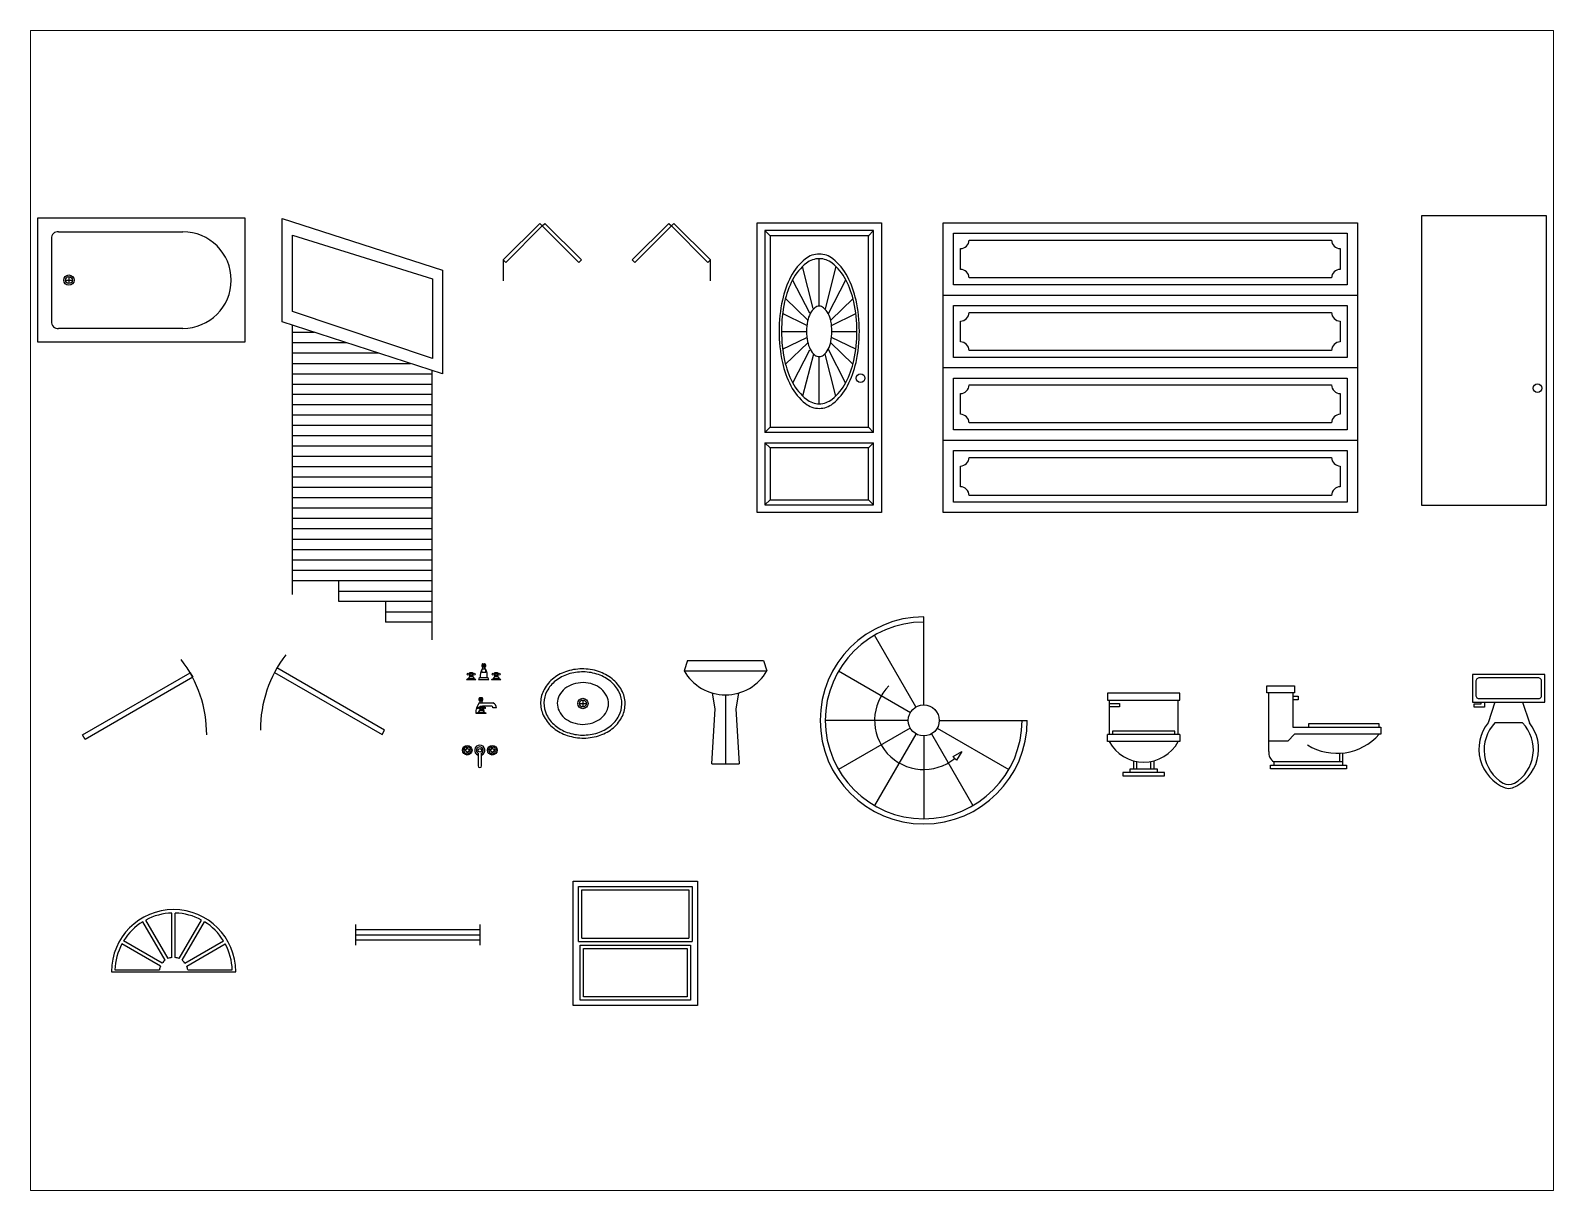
# Paper-space layout 'Layout1' of a CAD drawing. Header units: inches. Extents: x 1.05 to 9.45, y 0.8 to 7.2.
# The model-space entities are those that its viewports show. They can reach past a viewport. Long polylines and large blocks are cut down to what shows.
import ezdxf

# ---------------------------------------------------------------- set-up
doc = ezdxf.new("R2010")
doc.units = ezdxf.units.IN
doc.header["$MEASUREMENT"] = 0

# ---------------------------------------------------------------- blocks, each defined once
blk = doc.blocks.new('Bath Tub - 26 x 60 in.')
for p, q in [((9, -17), (9, -19)), ((8, -18), (10, -18))]:
    blk.add_line(p, q)
blk.add_lwpolyline([(0, -36), (0, 0), (60, 0), (60, -36)], close=True)
for points in [[(6, -4), (42, -4)], [(4, -30), (4, -6)], [(42, -32), (6, -32)]]:
    blk.add_lwpolyline(points)
for radius in [1.5, 1]:
    blk.add_circle((9, -18), radius)
for centre, radius, start, end in [((5.75, -5.75), 1.77, 81.8699, 188.1301), ((42, -18), 14, 270, 90), ((5.75, -30.25), 1.77, 171.8699, 278.1301)]:
    blk.add_arc(centre, radius, start, end)
blk = doc.blocks.new('Chimney - elevation')
for p, q in [((-40.5, 13.1377), (-40.5, 91.1377)), ((-40.5, 89.1045), (-34.1746, 89.1045)), ((-40.5, 86.1045), (-24.88, 86.1045)), ((-40.5, 83.1045), (-15.6017, 83.1045)), ((-40.5, 80.1045), (-6.2726, 80.1045)), ((-40.5, 77.1045), (0, 77.1045)), ((0, 0), (0, 78)), ((-40.5, 74.1045), (0.0041, 74.1045)), ((-0.0047, 71.1045), (-40.5, 71.1045)), ((-0.0047, 68.1045), (-40.5, 68.1045)), ((0.0002, 65.1045), (-40.5, 65.1045)), ((0.0002, 62.1045), (-40.5, 62.1045)), ((0.0002, 59.1045), (-40.5, 59.1045)), ((-0.0017, 56.1045), (-40.5, 56.1045)), ((-0.0017, 53.1045), (-40.5, 53.1045)), ((-0.0017, 50.1045), (-40.5, 50.1045)), ((-0.0017, 47.1045), (-40.5, 47.1045)), ((-0.0017, 44.1045), (-40.5, 44.1045)), ((-0.0135, 41.1045), (-40.5, 41.1045)), ((-0.0135, 38.1045), (-40.5, 38.1045)), ((-0.0135, 35.1045), (-40.5, 35.1045)), ((-0.0135, 32.1045), (-40.5, 32.1045)), ((-0.0056, 29.1045), (-40.5, 29.1045)), ((-0.0056, 26.1045), (-40.5, 26.1045)), ((-0.0056, 23.1045), (-40.5, 23.1045)), ((-0.0056, 20.1045), (-40.5, 20.1045)), ((-0.0056, 17.1045), (-40.5, 17.1045)), ((-27, 11.1044), (-27, 17.1045)), ((-27, 14.1045), (-0.0206, 14.1045)), ((-0.0206, 11.1044), (-27, 11.1044)), ((-13.5, 11.1044), (-13.5, 5.1044)), ((-13.5, 8.1044), (-0.0206, 8.1044)), ((-0.0206, 5.1044), (-13.5, 5.1044))]:
    blk.add_line(p, q)
for points in [[(-43.5, 92.1045), (-43.5, 122.1045), (3, 107.1045), (3, 77.1045)], [(-40.5, 95.1045), (-40.5, 117.2422), (0.0999, 104.591), (0.0999, 81.4801)]]:
    blk.add_lwpolyline(points, close=True)
blk = doc.blocks.new('Door - Bifold 60 in. Opening')
for p, q in [((0, 6), (0, 0)), ((60, 0), (60, 6))]:
    blk.add_line(p, q)
for points in [[(0.7071, 5.2929), (0, 6), (10.6066, 16.6066), (11.3137, 15.8995)], [(21.9203, 5.2929), (11.3137, 15.8995), (12.0208, 16.6066), (22.6274, 6)], [(38.0797, 5.2929), (37.3725, 6), (47.9792, 16.6066), (48.6863, 15.8995)], [(59.2929, 5.2929), (48.6863, 15.8995), (49.3933, 16.6066), (60, 6)]]:
    blk.add_lwpolyline(points, close=True)
blk = doc.blocks.new('Door - Fancy 36 in.')
for p, q in [((33.75, 81.75), (2.25, 81.75)), ((2.25, 81.75), (2.25, 23.25)), ((2.25, 81.75), (3.75, 80.25)), ((32.25, 80.25), (3.75, 80.25)), ((3.75, 80.25), (3.75, 24.75)), ((32.25, 80.25), (33.75, 81.75)), ((32.25, 24.75), (32.25, 80.25)), ((33.75, 23.25), (33.75, 81.75)), ((16.29, 59.16), (13.17, 71.32)), ((18, 59.82), (18, 73.59)), ((22.83, 71.32), (19.68, 59.05)), ((15.29, 57.79), (10.3, 67.49)), ((20.69, 57.74), (25.7, 67.49)), ((8.21, 62.03), (14.66, 55.75)), ((27.79, 62.03), (21.36, 55.78)), ((14.42, 54.24), (7.4, 57.66)), ((21.55, 54.23), (28.6, 57.66)), ((7.02, 52.5), (14.35, 52.5)), ((7.41, 47.35), (14.43, 50.76)), ((14.67, 49.25), (8.24, 42.99)), ((21.3, 49.29), (27.76, 42.99)), ((28.59, 47.35), (21.54, 50.78)), ((21.68, 52.5), (28.93, 52.5)), ((10.34, 37.58), (15.29, 47.22)), ((16.31, 45.91), (13.2, 33.8)), ((18, 31.55), (18, 45.2)), ((22.8, 33.8), (19.69, 45.91)), ((25.66, 37.58), (20.69, 47.27)), ((3.75, 24.75), (2.25, 23.25)), ((33.75, 23.25), (2.25, 23.25)), ((3.75, 24.75), (32.25, 24.75)), ((32.25, 24.75), (32.24, 24.77)), ((33.75, 23.25), (32.25, 24.75)), ((2.25, 20.25), (33.75, 20.25)), ((2.25, 20.25), (2.25, 2.25)), ((2.25, 20.25), (3.75, 18.75)), ((32.25, 18.75), (3.75, 18.75)), ((3.75, 18.75), (3.75, 3.75)), ((32.25, 18.75), (33.75, 20.25)), ((32.25, 3.75), (32.25, 18.75)), ((33.75, 2.25), (33.75, 20.25)), ((3.75, 3.75), (2.25, 2.25)), ((2.25, 2.25), (33.75, 2.25)), ((3.75, 3.75), (32.25, 3.75)), ((33.75, 2.25), (32.25, 3.75))]:
    blk.add_line(p, q)
blk.add_lwpolyline([(0, 0), (0, 84), (36, 84), (36, 0)], close=True)
at = {"linetype": 'Continuous'}
for points in [[(18, 30.21, 0.169807), (21.97, 31.6, 0.105036), (26.22, 36.76, 0.066925), (28.66, 43.55, 0.05307), (29.63, 52.57, 0.05307), (28.66, 61.6, 0.066925), (26.22, 68.39, 0.105036), (21.97, 73.55, 0.169807), (18, 74.94, 0.169807), (14.03, 73.55, 0.105036), (9.78, 68.39, 0.066925), (7.34, 61.6, 0.05307), (6.37, 52.57, 0.05307), (7.34, 43.55, 0.066925), (9.78, 36.76, 0.105036), (14.03, 31.6, 0.169807)], [(18, 31.55, 0.169807), (21.73, 32.86, 0.105036), (25.73, 37.71, 0.066925), (28.02, 44.09, 0.05307), (28.93, 52.57, 0.05307), (28.02, 61.06, 0.066925), (25.73, 67.43, 0.105036), (21.73, 72.29, 0.169807), (18, 73.59, 0.169807), (14.27, 72.29, 0.105036), (10.27, 67.43, 0.066925), (7.98, 61.06, 0.05307), (7.07, 52.57, 0.05307), (7.98, 44.09, 0.066925), (10.27, 37.71, 0.105036), (14.27, 32.86, 0.169807)], [(18, 45.2, 0.173818), (19.25, 45.65, 0.104363), (20.6, 47.34, 0.065303), (21.38, 49.56, 0.051449), (21.68, 52.51, 0.051449), (21.38, 55.47, 0.065303), (20.6, 57.68, 0.104363), (19.25, 59.38, 0.173818), (18, 59.82, 0.173818), (16.75, 59.38, 0.104363), (15.4, 57.68, 0.065303), (14.62, 55.47, 0.051449), (14.32, 52.51, 0.051449), (14.62, 49.56, 0.065303), (15.4, 47.34, 0.104363), (16.75, 45.65, 0.173818)]]:
    blk.add_lwpolyline(points, format="xyb", close=True, dxfattribs=at)
blk.add_circle((30, 39), 1.25)
blk.add_point((32.25, 80.25))
blk = doc.blocks.new('Garage Door - Paneled 10 ft.')
for p, q in [((0, 63), (120, 63)), ((120, 42), (0, 42)), ((0, 21), (120, 21))]:
    blk.add_line(p, q)
for points in [[(0, 0), (0, 84), (120, 84), (120, 0)], [(3, 66), (3, 81), (117, 81), (117, 66)], [(3, 45), (3, 60), (117, 60), (117, 45)], [(3, 24), (3, 39), (117, 39), (117, 24)], [(3, 3), (3, 18), (117, 18), (117, 3)]]:
    blk.add_lwpolyline(points, close=True)
for points in [[(5, 70.5), (5, 76.5)], [(7.5, 79), (112.5, 79)], [(115, 76.5), (115, 70.5)], [(112.5, 68), (7.5, 68)], [(7.5, 58), (112.5, 58)], [(5, 49.5), (5, 55.5)], [(115, 55.5), (115, 49.5)], [(112.5, 47), (7.5, 47)], [(7.5, 37), (112.5, 37)], [(5, 28.5), (5, 34.5)], [(115, 34.5), (115, 28.5)], [(112.5, 26), (7.5, 26)], [(5, 7.5), (5, 13.5)], [(7.5, 16), (112.5, 16)], [(115, 13.5), (115, 7.5)], [(112.5, 5), (7.5, 5)]]:
    blk.add_lwpolyline(points)
for centre, start, end in [((4.9375, 79.0625), 271.3972, 358.6028), ((115.0625, 79.0625), 181.3972, 268.6028), ((4.9375, 67.9375), 1.397181, 88.60282), ((115.0625, 67.9375), 91.39719, 178.6028), ((4.9375, 58.0625), 271.3972, 358.6028), ((115.0625, 58.0625), 181.3972, 268.6028), ((4.9375, 46.9375), 1.397181, 88.60282), ((115.0625, 46.9375), 91.39719, 178.6028), ((4.9375, 37.0625), 271.3972, 358.6028), ((115.0625, 37.0625), 181.3972, 268.6028), ((4.9375, 25.9375), 1.397181, 88.60282), ((115.0625, 25.9375), 91.39719, 178.6028), ((4.9375, 16.0625), 271.3972, 358.6028), ((115.0625, 16.0625), 181.3972, 268.6028), ((4.9375, 4.9375), 1.397181, 88.60282), ((115.0625, 4.9375), 91.39719, 178.6028)]:
    blk.add_arc(centre, 2.5633, start, end)
blk = doc.blocks.new('Door - Plain 36 in.')
blk.add_lwpolyline([(0, 0), (0, 84), (36, 84), (36, 0)], close=True)
blk.add_circle((33.5, 34), 1.25)
blk = doc.blocks.new('Door - Left Hung 36 in.')
blk.add_lwpolyline([(0.75, -1.3), (0, 0), (31.18, 18), (31.93, 16.7)], close=True)
blk.add_arc((0, 0), 36, 0, 37.3101)
blk = doc.blocks.new('Door - Right Hung 36 in.')
blk.add_lwpolyline([(-0.75, -1.3), (0, 0), (-31.18, 18), (-31.93, 16.7)], close=True)
blk.add_arc((0, 0), 36, 142.6899, 180)
blk = doc.blocks.new('Faucet - Bathroom front')
for p, q in [((-5, 0), (-2.25, 0)), ((-4.5087, 0.25), (-2.7408, 0.25)), ((-4, 1.625), (-4.25, 1.625)), ((-4, 1.375), (-4.25, 1.375)), ((-3.1442, 0.75), (-4.0979, 0.75)), ((-3.25, 1.625), (-3, 1.625)), ((-3.25, 1.375), (-3, 1.375)), ((-1.5, 0), (1.5, 0)), ((-1, 0.5), (1, 0.5)), ((-0.5, 4.25), (0.5, 4.25)), ((0.5, 3.75), (-0.5, 3.75)), ((-0.5, 3), (0.5, 3)), ((0.5, 2), (-0.5, 2)), ((-0.25, 3), (-0.25, 3.5)), ((0.25, 3.5), (0.25, 3)), ((2.25, 0), (5, 0)), ((2.7413, 0.25), (4.5092, 0.25)), ((3.25, 1.625), (3, 1.625)), ((3.25, 1.375), (3, 1.375)), ((4.1058, 0.75), (3.1521, 0.75)), ((4, 1.625), (4.25, 1.625)), ((4, 1.375), (4.25, 1.375))]:
    blk.add_line(p, q)
for points in [[(-0.25, 4.5), (0.25, 4.5)], [(-0.5, 3.75), (-0.5, 4.25)], [(0.25, 3.5), (-0.25, 3.5)], [(0.5, 4.25), (0.5, 3.75)]]:
    blk.add_lwpolyline(points)
for points in [[(-4, 1), (-4, 2), (-3.25, 2), (-3.25, 1)], [(3.25, 1), (3.25, 2), (4, 2), (4, 1)]]:
    blk.add_lwpolyline(points, close=True)
for centre in [(-4.5, 1.5), (-3.625, 1.5), (-2.75, 1.5), (2.75, 1.5), (3.625, 1.5), (4.5, 1.5)]:
    blk.add_circle(centre, 0.2795)
for centre, radius, start, end in [((-0.2575, 4.2575), 0.2426, 88.22243, 181.7776), ((0.2575, 4.2575), 0.2426, 358.2224, 91.77757), ((-5.375, 1.375), 1.4252, 285.2551, 344.7449), ((-1.875, 1.375), 1.4252, 195.2551, 254.7449), ((-0.7962, -0.2038), 0.7327, 106.1502, 163.8498), ((3, 1), 4.0311, 150.2551, 187.125), ((0.6413, 2.5), 1.246, 156.3417, 203.6583), ((-0.2575, 3.7425), 0.2426, 178.2224, 271.7776), ((0.2575, 3.7425), 0.2426, 268.2224, 1.777565), ((-3, 1), 4.0311, 352.875, 29.74488), ((-0.6413, 2.5), 1.246, 336.3417, 23.65835), ((0.7962, -0.2038), 0.7327, 16.1502, 73.84979), ((1.875, 1.375), 1.4252, 285.2551, 344.7449), ((5.375, 1.375), 1.4252, 195.2551, 254.7449)]:
    blk.add_arc(centre, radius, start, end)
blk = doc.blocks.new('Faucet - Bathroom side')
at = {"linetype": 'Continuous'}
for p, q in [((-1.625, 0), (-1.375, 0)), ((-1.375, 0), (1.375, 0)), ((-0.88366, 0.25), (0.88424, 0.25)), ((-0.625, 4.25), (0.375, 4.25)), ((0.375, 3.75), (-0.625, 3.75)), ((-0.625, 3), (3.375, 3)), ((-0.375, 1.625), (-0.625, 1.625)), ((-0.375, 1.375), (-0.625, 1.375)), ((0.48078, 0.75), (-0.47286, 0.75)), ((-0.375, 3), (-0.375, 3.5)), ((0.125, 3.5), (0.125, 3)), ((2.875, 2), (0.375, 2)), ((0.375, 1.625), (0.625, 1.625)), ((0.375, 1.375), (0.625, 1.375)), ((4.375, 1.5), (3.375, 1.5))]:
    blk.add_line(p, q, dxfattribs=at)
for points in [[(-0.375, 4.5), (0.125, 4.5)], [(-0.625, 3.75), (-0.625, 4.25)], [(0.125, 3.5), (-0.375, 3.5)], [(0.375, 4.25), (0.375, 3.75)]]:
    blk.add_lwpolyline(points, dxfattribs=at)
blk.add_lwpolyline([(-0.375, 1), (-0.375, 2), (0.375, 2), (0.375, 1)], close=True, dxfattribs=at)
for centre in [(-0.875, 1.5), (0, 1.5), (0.875, 1.5)]:
    blk.add_circle(centre, 0.27951, dxfattribs=at)
for centre, radius, start, end in [((-0.38253, 4.2575), 0.24259, 88.22243, 181.7776), ((0.13252, 4.2575), 0.24259, 358.2224, 91.77757), ((3.45929, -0.0281), 5.08436, 143.4467, 179.6834), ((-1.75, 1.375), 1.42522, 285.2551, 344.7449), ((-0.38253, 3.7424), 0.24259, 178.2224, 271.7776), ((0.13252, 3.7424), 0.24259, 268.2224, 1.777565), ((1.75, 1.375), 1.42522, 195.2551, 254.7449), ((-2.49562, -0.286), 3.38273, 9.709485, 29.48735), ((2.96867, 1.5936), 0.41699, 347.0192, 102.9808), ((2.70708, 1.4714), 1.66816, 0.9827695, 66.39737)]:
    blk.add_arc(centre, radius, start, end, dxfattribs=at)
blk = doc.blocks.new('Faucet - Bathroom top')
for p, q in [((-4.107, 0.125), (-4.375, 0.125)), ((-3.75, 0.4788), (-3.75, 0.75)), ((-3.5, 0.482), (-3.5, 0.75)), ((-3.1461, 0.125), (-2.875, 0.125)), ((3.143, 0.125), (2.875, 0.125)), ((3.5, 0.4788), (3.5, 0.75)), ((3.75, 0.482), (3.75, 0.75)), ((4.1039, 0.125), (4.375, 0.125)), ((-4.1039, -0.125), (-4.375, -0.125)), ((-3.75, -0.4821), (-3.75, -0.75)), ((-3.5, -0.4789), (-3.5, -0.75)), ((-3.143, -0.125), (-2.875, -0.125)), ((-0.5, -0.8639), (-0.5, -4.5)), ((0.5, -4.5), (0.5, -0.8631)), ((3.1461, -0.125), (2.875, -0.125)), ((3.5, -0.4821), (3.5, -0.75)), ((3.75, -0.4789), (3.75, -0.75)), ((4.107, -0.125), (4.375, -0.125))]:
    blk.add_line(p, q)
for centre, radius in [((-3.625, 0), 1.375), ((-4.625, 0), 0.2795), ((-3.625, 0), 0.5), ((-3.625, 1), 0.2795), ((-2.625, 0), 0.2795), ((0, 0), 0.5), ((3.625, 0), 1.375), ((2.625, 0), 0.2795), ((3.625, 0), 0.5), ((3.625, 1), 0.2795), ((4.625, 0), 0.2795), ((-3.625, -1), 0.2795), ((3.625, -1), 0.2795)]:
    blk.add_circle(centre, radius)
for centre, radius, start, end in [((-3.625, 0), 1, 105.2407, 164.2093), ((-3.625, 0), 1, 16.44125, 74.07887), ((0, 0), 1.5, 289.6514, 250.3603), ((0, 0), 1, 300.3431, 239.7554), ((3.625, 0), 1, 106.12, 164.0884), ((3.625, 0), 1, 16.23422, 73.90469), ((-3.625, 0), 1, 196.2342, 253.9047), ((-3.625, 0), 1, 286.12, 344.0884), ((3.625, 0), 1, 196.4413, 254.0789), ((3.625, 0), 1, 285.2407, 344.2093), ((0, -4.5), 0.5, 180, 0)]:
    blk.add_arc(centre, radius, start, end)
blk = doc.blocks.new('Sink - Oval top')
for p, q in [((-1, 0), (1, 0)), ((0, 1), (0, -1))]:
    blk.add_line(p, q)
at = {"linetype": 'Continuous'}
for points in [[(-12.23, 0.39, 0.117634), (-11.46, -3.36, 0.104469), (-8.88, -6.8, 0.090016), (-5.08, -9.07, 0.08192), (-0.32, -10.02, 0.08192), (4.49, -9.38, 0.090016), (8.42, -7.36, 0.104469), (11.22, -4.09, 0.117634), (12.23, -0.39, 0.117634), (11.46, 3.36, 0.104469), (8.88, 6.8, 0.090016), (5.08, 9.07, 0.08192), (0.32, 10.02, 0.08192), (-4.49, 9.38, 0.090016), (-8.42, 7.36, 0.104469), (-11.22, 4.09, 0.117634)], [(-11.29, 0.16, 0.118622), (-10.52, -3.25, 0.104678), (-8.07, -6.36, 0.089562), (-4.54, -8.37, 0.081185), (-0.13, -9.15, 0.081185), (4.3, -8.49, 0.089562), (7.89, -6.58, 0.104678), (10.42, -3.55, 0.118622), (11.29, -0.16, 0.118622), (10.52, 3.25, 0.104678), (8.07, 6.36, 0.089562), (4.54, 8.37, 0.081185), (0.13, 9.15, 0.081185), (-4.3, 8.49, 0.089562), (-7.89, 6.58, 0.104678), (-10.42, 3.55, 0.118622)], [(-7.42, 0.08, 0.118283), (-6.91, -2.17, 0.104607), (-5.29, -4.21, 0.089718), (-2.97, -5.53, 0.081436), (-0.07, -6.04, 0.081436), (2.84, -5.59, 0.089718), (5.2, -4.33, 0.104607), (6.86, -2.32, 0.118283), (7.42, -0.08, 0.118283), (6.91, 2.17, 0.104607), (5.29, 4.21, 0.089718), (2.97, 5.53, 0.081436), (0.07, 6.04, 0.081436), (-2.84, 5.59, 0.089718), (-5.2, 4.33, 0.104607), (-6.86, 2.32, 0.118283)]]:
    blk.add_lwpolyline(points, format="xyb", close=True, dxfattribs=at)
for radius in [1.5, 1]:
    blk.add_circle((0, 0), radius)
blk = doc.blocks.new('Sink - Pedestal elevation')
for p, q in [((-11, 30), (-12, 27)), ((-12, 27), (12, 27)), ((-11, 30), (11, 30)), ((11, 30), (12, 27)), ((-3, 16), (-3.7523, 20.5139)), ((0, 20), (0, 0)), ((3.7527, 20.5157), (3, 16)), ((-4, 0), (-3, 16)), ((3, 16), (4, 0)), ((-4, 0), (4, 0))]:
    blk.add_line(p, q)
blk.add_arc((0, 33.7857), 13.7857, 209.4871, 330.5129)
blk = doc.blocks.new('Staircase - Spiral')
for p, q in [((0, 4.5), (0, 30)), ((-2.2579, 3.91), (-14.25, 24.681)), ((-3.8566, 2.226), (-24.6818, 14.25)), ((-4.5, 0), (-28.5, 0)), ((4.5, 0), (30, 0)), ((-3.8954, -2.2492), (-24.6818, -14.2502)), ((-2.2755, -3.9415), (-14.25, -24.6819)), ((2.2614, -3.9171), (14.25, -24.6819)), ((3.8999, -2.2518), (24.6817, -14.2502)), ((0, -4.5002), (0, -28.5002)), ((8.5, -10.5002), (11, -9.0002)), ((9, -11.0002), (8.5, -10.5002)), ((9, -11.0002), (9.5, -11.5002)), ((11, -9.0002), (9.5, -11.5002))]:
    blk.add_line(p, q)
blk.add_circle((0, 0), 4.5)
for radius, start, end in [(30, 90, 0), (28.5, 90, 0), (14.2215, 135, 309.2894)]:
    blk.add_arc((0, 0), radius, start, end)
blk = doc.blocks.new('Toilet - front')
for p, q in [((-10, 22), (-10, 12)), ((-10, 21), (-7, 21)), ((-7, 20), (-10, 20)), ((-7, 21), (-7, 20)), ((10, 12), (10, 22)), ((10.5, 12), (-10.5, 12)), ((-10.5, 10), (-10.5, 12)), ((10.5, 10), (-10.5, 10)), ((9, 13), (-9, 13)), ((-9, 13), (-9, 12)), ((9, 12), (9, 13)), ((10.5, 12), (10.5, 10)), ((4, 2), (-4, 2)), ((-4, 2), (-4, 1)), ((-3, 4.4065), (-3, 2)), ((-2, 2), (-2, 4.1658)), ((2, 4.1658), (2, 2)), ((3, 2), (3, 4.4065)), ((4, 1), (4, 2))]:
    blk.add_line(p, q)
for points in [[(10.5, 22), (10.5, 24), (-10.5, 24), (-10.5, 22)], [(6, 0), (6, 1), (-6, 1), (-6, 0)]]:
    blk.add_lwpolyline(points, close=True)
blk.add_arc((0, 15.3333), 11.3333, 208.0725, 331.9275)
blk = doc.blocks.new('Toilet - side')
for p, q in [((0.5, 5), (0.5, 22)), ((7.5, 22), (7.5, 12)), ((7.5, 21), (9, 21)), ((9, 20), (7.5, 20)), ((9, 21), (9, 20)), ((8, 10), (6, 8)), ((7.5, 12), (33, 12)), ((33, 10), (8, 10)), ((32.5, 13), (12, 13)), ((12, 13), (12, 12)), ((32.5, 12), (32.5, 13)), ((33, 12), (33, 10)), ((6, 8), (0.5, 8)), ((21, 4.5), (21, 2)), ((22, 2), (22, 4.54)), ((22, 2), (2, 2)), ((2, 2), (2, 1)), ((22, 1), (22, 2))]:
    blk.add_line(p, q)
for points in [[(0, 22), (0, 24), (8, 24), (8, 22)], [(1, 0), (1, 1), (23, 1), (23, 0)]]:
    blk.add_lwpolyline(points, close=True)
for centre, radius, start, end in [((20.3, 20.7), 16.23, 238.1872, 318.7702), ((3.75, 4.75), 3.26, 175.6013, 237.5288)]:
    blk.add_arc(centre, radius, start, end)
blk = doc.blocks.new('Toilet - top')
for p, q in [((9.5, -6), (9.5, -2)), ((-10, -8.5), (-8, -8.5)), ((-10, -9.5), (-10, -8.5)), ((-8, -8.5), (-8, -8)), ((-7, -8), (-7, -9.5)), ((-4, -8), (-6, -14)), ((4, -8), (6, -14)), ((-7, -9.5), (-10, -9.5)), ((4, -14), (-4, -14))]:
    blk.add_line(p, q)
blk.add_lwpolyline([(10.5, -8), (10.5, 0), (-10.5, 0), (-10.5, -8)], close=True)
for points in [[(-9.5, -2), (-9.5, -6)], [(8.5, -1), (-8.5, -1)], [(-8.5, -7), (8.5, -7)]]:
    blk.add_lwpolyline(points)
for centre, radius, start, end in [((-8.62, -1.88), 0.884, 81.8699, 188.1301), ((8.62, -1.88), 0.884, 351.8699, 98.1301), ((-8.62, -6.12), 0.884, 171.8699, 278.1301), ((8.62, -6.12), 0.884, 261.8699, 8.1301), ((3.52, -21.58), 12.17, 141.4691, 247.9714), ((4.2, -21.82), 11.33, 136.3677, 238.9468), ((-3.52, -21.58), 12.17, 292.0284, 38.5307), ((-4.2, -21.82), 11.33, 301.053, 43.6321), ((0, -27.88), 4, 245.7318, 294.2682), ((0, -29), 4, 254.8605, 285.1395)]:
    blk.add_arc(centre, radius, start, end)
blk = doc.blocks.new('Window - Half-circle 36 in.')
for p, q in [((15.5207, 3.2942), (9.071, 14.4655)), ((16.3876, 3.7927), (9.9383, 14.9632)), ((17.5, 4.0906), (17.5, 16.9923)), ((18.5, 4.0906), (18.5, 16.9923)), ((19.6075, 3.7937), (26.06116, 14.9718)), ((20.4742, 3.295), (26.92638, 14.4704)), ((14.7047, 2.4799), (3.5343, 8.9292)), ((21.2909, 2.4774), (32.46647, 8.9296)), ((14.2078, 1.6121), (3.0341, 8.0633)), ((21.7928, 1.6125), (32.96677, 8.0638)), ((0, 0), (35.99998, 0)), ((1.0074, 0.5), (13.9086, 0.5)), ((22.092, 0.5), (34.99282, 0.5))]:
    blk.add_line(p, q)
for radius, start, end in [(18, 0, 180), (17, 121.6855, 148.3145), (17, 91.68545, 118.3143), (17, 61.70088, 88.31455), (17, 31.68537, 58.33066), (17, 151.6854, 178.3159), (17, 1.685394, 28.31466), (4.12311, 156.9696, 173.0325), (4.12311, 126.9657, 143.0364), (4.12311, 96.98938, 113.0314), (4.12311, 66.6748, 83.05112), (4.12311, 37.05423, 53.22943), (4.12311, 6.764907, 22.52381)]:
    blk.add_arc((18, 0), radius, start, end)
blk = doc.blocks.new('Window - Wood Frame 36 in. Wide plan')
for p, q in [((0, 6), (0, 0)), ((0, 4.5), (36, 4.5)), ((36, 6), (36, 0)), ((0, 3), (36, 3)), ((0, 1.5), (36, 1.5))]:
    blk.add_line(p, q)
blk = doc.blocks.new('Window - Wood Frame 36 x 36 in.')
for p, q in [((1.5, 18.5), (34.5, 18.5)), ((2.5, 19.5), (33.5, 19.5)), ((2, 17.5), (34, 17.5)), ((3, 16.5), (33, 16.5))]:
    blk.add_line(p, q)
blk.add_lwpolyline([(0, 0), (0, 36), (36, 36), (36, 0)], close=True)
for points in [[(1.5, 18.5), (1.5, 34.5), (34.5, 34.5), (34.5, 18.5)], [(2.5, 19.5), (2.5, 33.5), (33.5, 33.5), (33.5, 19.5)], [(34, 17.5), (34, 1.5), (2, 1.5), (2, 17.5)], [(33, 16.5), (33, 2.5), (3, 2.5), (3, 16.5)]]:
    blk.add_lwpolyline(points)

msp = doc.modelspace()

# ---------------------------------------------------------------- block references
for name, p in [('Bath Tub - 26 x 60 in.', (20.59, 287.08)), ('Chimney - elevation', (134.82, 164.86)), ('Door - Plain 36 in.', (421.51, 203.8)), ('Door - Bifold 60 in. Opening', (155.41, 268.91)), ('Door - Fancy 36 in.', (228.93, 201.7)), ('Garage Door - Paneled 10 ft.', (282.85, 201.7)), ('Staircase - Spiral', (277.2, 141.5)), ('Door - Left Hung 36 in.', (33.51, 137.3)), ('Door - Right Hung 36 in.', (121.04, 138.7)), ('Sink - Pedestal elevation', (219.78, 128.9)), ('Faucet - Bathroom front', (149.75, 153.4)), ('Sink - Oval top', (178.47, 146.4)), ('Toilet - top', (446.67, 154.8)), ('Toilet - side', (376.64, 127.5)), ('Faucet - Bathroom side', (149.05, 143.6)), ('Toilet - front', (340.93, 125.4)), ('Faucet - Bathroom top', (148.61, 132.84)), ('Window - Wood Frame 36 x 36 in.', (175.66, 58.89)), ('Window - Half-circle 36 in.', (41.91, 68.69)), ('Window - Wood Frame 36 in. Wide plan', (112.64, 76.39))]:
    msp.add_blockref(name, p)

psp = doc.layouts.get("Layout1")

# ---------------------------------------------------------------- viewports
at = {"layer": '0'}
psp.add_viewport(center=(5.25, 4), size=(8.4, 6.4), view_center_point=(239.0479, 173.3459), view_height=336.156375, dxfattribs=at)

doc.saveas('drawing.dxf')
